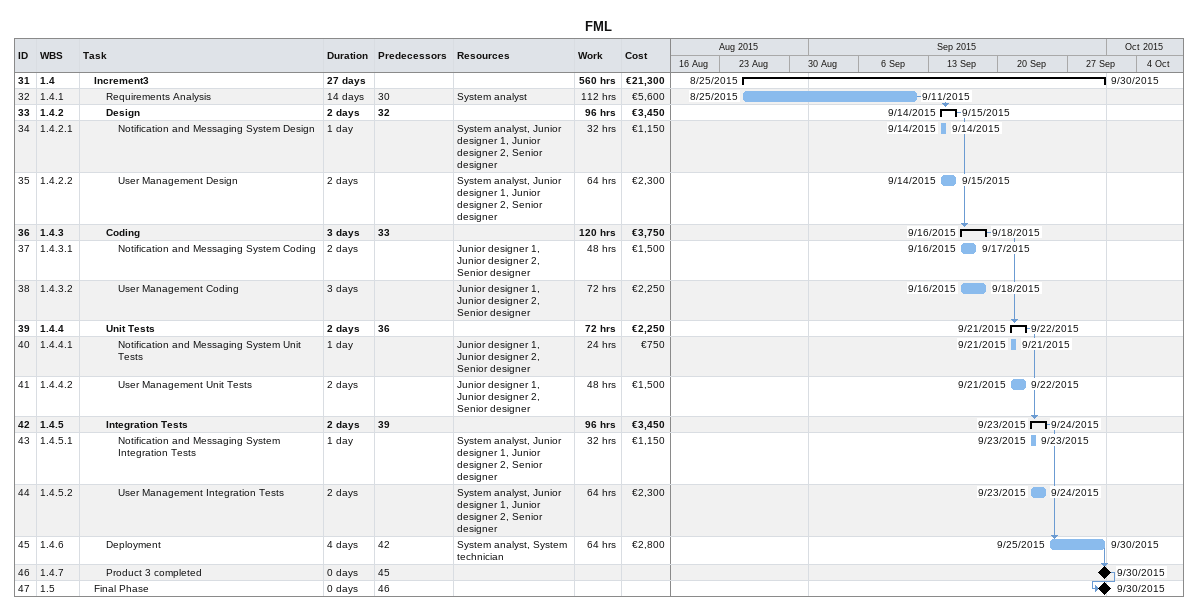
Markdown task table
FML

| ID | WBS | Task | Duration | Start | Finish | Predecessors | Resources | Work (h) | Cost (€) |
|---|---|---|---|---|---|---|---|---|---|
| 31 | 1.4 | **Increment3** | 27d | 2015-08-25 | 2015-09-30 |  |  | 560 | 21300 |
| 32 | 1.4.1 | Requirements Analysis | 14d | 2015-08-25 | 2015-09-11 | 30 | System analyst | 112 | 5600 |
| 33 | 1.4.2 | **Design** | 2d | 2015-09-14 | 2015-09-15 | 32 |  | 96 | 3450 |
| 34 | 1.4.2.1 | Notification and Messaging System Design | 1d | 2015-09-14 | 2015-09-14 |  | System analyst, Junior designer 1, Junior designer 2, Senior designer | 32 | 1150 |
| 35 | 1.4.2.2 | User Management Design | 2d | 2015-09-14 | 2015-09-15 |  | System analyst, Junior designer 1, Junior designer 2, Senior designer | 64 | 2300 |
| 36 | 1.4.3 | **Coding** | 3d | 2015-09-16 | 2015-09-18 | 33 |  | 120 | 3750 |
| 37 | 1.4.3.1 | Notification and Messaging System Coding | 2d | 2015-09-16 | 2015-09-17 |  | Junior designer 1, Junior designer 2, Senior designer | 48 | 1500 |
| 38 | 1.4.3.2 | User Management Coding | 3d | 2015-09-16 | 2015-09-18 |  | Junior designer 1, Junior designer 2, Senior designer | 72 | 2250 |
| 39 | 1.4.4 | **Unit Tests** | 2d | 2015-09-21 | 2015-09-22 | 36 |  | 72 | 2250 |
| 40 | 1.4.4.1 | Notification and Messaging System Unit Tests | 1d | 2015-09-21 | 2015-09-21 |  | Junior designer 1, Junior designer 2, Senior designer | 24 | 750 |
| 41 | 1.4.4.2 | User Management Unit Tests | 2d | 2015-09-21 | 2015-09-22 |  | Junior designer 1, Junior designer 2, Senior designer | 48 | 1500 |
| 42 | 1.4.5 | **Integration Tests** | 2d | 2015-09-23 | 2015-09-24 | 39 |  | 96 | 3450 |
| 43 | 1.4.5.1 | Notification and Messaging System Integration Tests | 1d | 2015-09-23 | 2015-09-23 |  | System analyst, Junior designer 1, Junior designer 2, Senior designer | 32 | 1150 |
| 44 | 1.4.5.2 | User Management Integration Tests | 2d | 2015-09-23 | 2015-09-24 |  | System analyst, Junior designer 1, Junior designer 2, Senior designer | 64 | 2300 |
| 45 | 1.4.6 | Deployment | 4d | 2015-09-25 | 2015-09-30 | 42 | System analyst, System technician | 64 | 2800 |
| 46 | 1.4.7 | Product 3 completed | 0d | 2015-09-30 | 2015-09-30 | 45 |  |  |  |
| 47 | 1.5 | Final Phase | 0d | 2015-09-30 | 2015-09-30 | 46 |  |  |  |
